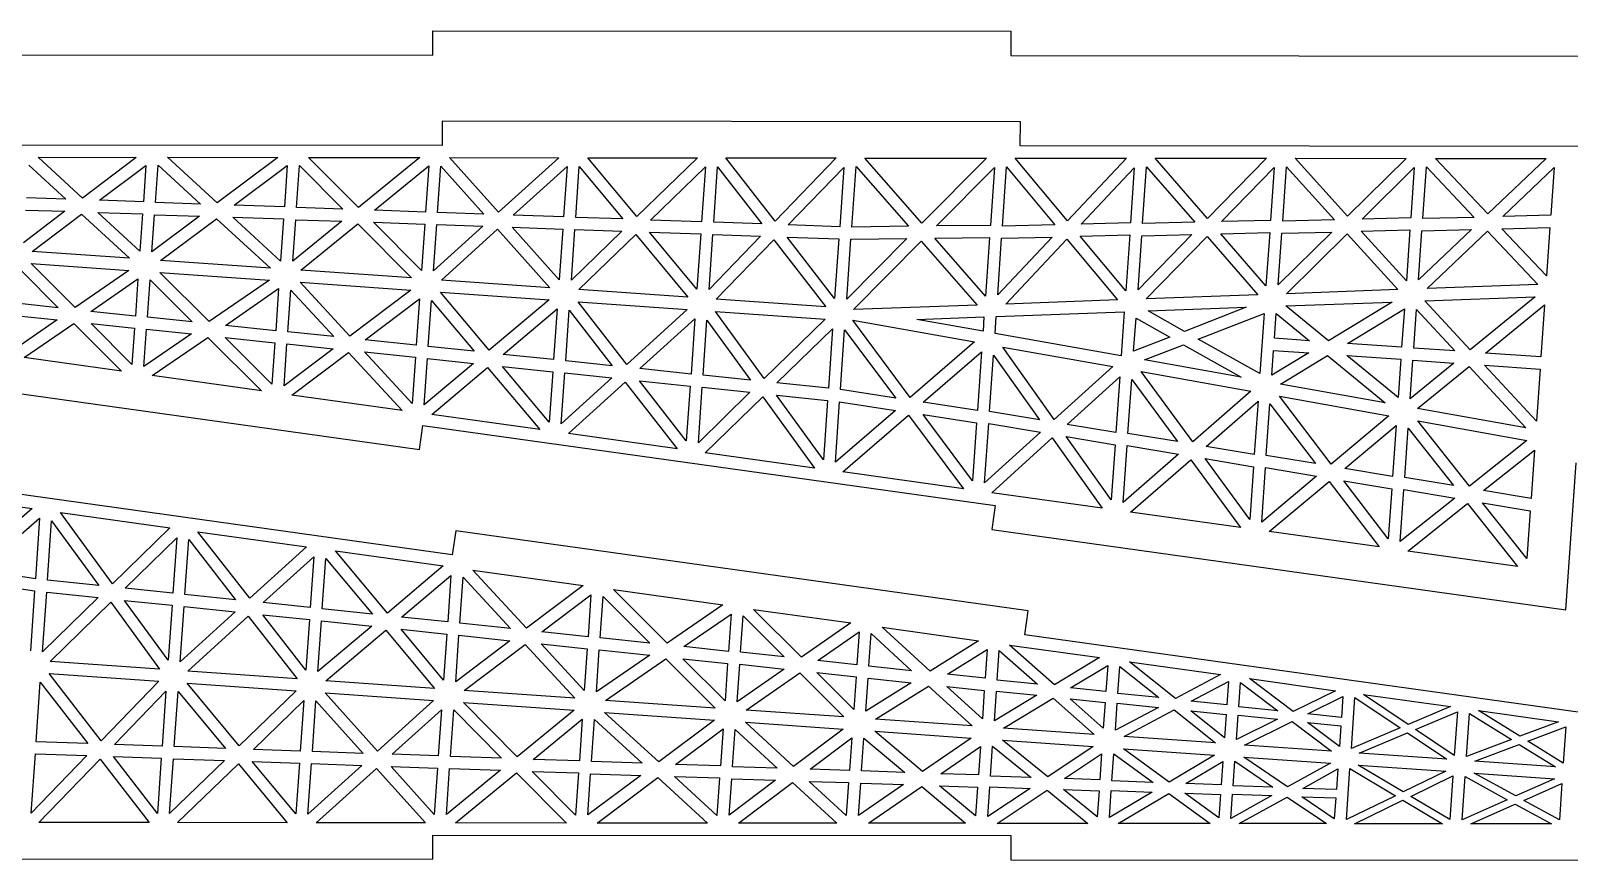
# Model space of a CAD drawing. Extents: x -20.3 to 20.3, y -19.2 to 19.2.
# Drawn here: x -13.2 to 0.85, y 1 to 8.57 of the extents above; entities that cross this region are included whole.
import ezdxf

# ---------------------------------------------------------------- set-up
doc = ezdxf.new("R2010")
doc.units = 0
doc.header["$MEASUREMENT"] = 0
doc.layers.get('0').update_dxf_attribs({"linetype": 'CONTINUOUS'})

msp = doc.modelspace()

# ---------------------------------------------------------------- linework, layer by layer
for p, q in [((-9.532, 8.351), (-9.531, 8.574)), ((-9.531, 8.574), (-4.252, 8.569)), ((-4.252, 8.569), (-4.252, 8.348)), ((-14.811, 8.356), (-9.532, 8.351)), ((-4.252, 8.348), (1.012, 8.343)), ((-4.164, 7.743), (-9.444, 7.748)), ((-9.444, 7.748), (-9.444, 7.526)), ((-4.165, 7.522), (-4.164, 7.743)), ((-9.444, 7.526), (-14.723, 7.531)), ((1.115, 7.517), (-4.165, 7.522)), ((-13.222, 7.347), (-12.884, 7.035)), ((-13.135, 7.418), (-12.239, 7.417)), ((-12.731, 7.046), (-13.135, 7.418)), ((-12.239, 7.417), (-12.731, 7.046)), ((-12.574, 7.025), (-12.152, 7.344)), ((-12.152, 7.344), (-12.175, 7.012)), ((-12.065, 7.005), (-12.041, 7.346)), ((-12.041, 7.346), (-11.653, 6.991)), ((-11.954, 7.418), (-10.946, 7.417)), ((-11.501, 7.001), (-11.954, 7.418)), ((-10.946, 7.417), (-11.501, 7.001)), ((-11.344, 6.981), (-10.86, 7.343)), ((-10.86, 7.343), (-10.886, 6.965)), ((-10.776, 6.959), (-10.749, 7.343)), ((-10.749, 7.343), (-10.352, 6.945)), ((-10.209, 6.958), (-10.666, 7.417)), ((-10.666, 7.417), (-9.65, 7.415)), ((-9.65, 7.415), (-10.209, 6.958)), ((-10.063, 6.934), (-9.568, 7.34)), ((-9.568, 7.34), (-9.598, 6.918)), ((-9.487, 6.915), (-9.457, 7.338)), ((-9.457, 7.338), (-9.064, 6.899)), ((-8.931, 6.917), (-9.377, 7.415)), ((-9.377, 7.415), (-8.381, 7.414)), ((-8.381, 7.414), (-8.931, 6.917)), ((-8.796, 6.89), (-8.304, 7.335)), ((-8.304, 7.335), (-8.336, 6.873)), ((-8.225, 6.869), (-8.193, 7.334)), ((-8.193, 7.334), (-7.794, 6.855)), ((-7.668, 6.876), (-8.115, 7.413)), ((-8.115, 7.413), (-7.113, 7.413)), ((-7.113, 7.413), (-7.668, 6.876)), ((-7.541, 6.845), (-7.04, 7.33)), ((-7.04, 7.33), (-7.075, 6.829)), ((-6.964, 6.824), (-6.929, 7.33)), ((-6.929, 7.33), (-6.526, 6.809)), ((-6.854, 7.413), (-5.846, 7.412)), ((-6.405, 6.834), (-6.854, 7.413)), ((-5.846, 7.412), (-6.405, 6.834)), ((-6.284, 6.8), (-5.776, 7.326)), ((-5.776, 7.326), (-5.814, 6.784)), ((-5.703, 6.781), (-5.664, 7.334)), ((-5.664, 7.334), (-5.187, 6.788)), ((-5.064, 6.815), (-5.585, 7.411)), ((-5.585, 7.411), (-4.472, 7.411)), ((-4.472, 7.411), (-5.064, 6.815)), ((-4.931, 6.791), (-4.401, 7.326)), ((-4.401, 7.326), (-4.438, 6.796)), ((-4.327, 6.789), (-4.289, 7.331)), ((-4.289, 7.331), (-3.848, 6.801)), ((-3.733, 6.837), (-4.211, 7.411)), ((-4.211, 7.411), (-3.193, 7.41)), ((-3.193, 7.41), (-3.733, 6.837)), ((-3.609, 6.808), (-3.123, 7.323)), ((-3.123, 7.323), (-3.158, 6.819)), ((-3.047, 6.812), (-3.011, 7.331)), ((-3.011, 7.331), (-2.571, 6.824)), ((-2.453, 6.859), (-2.932, 7.409)), ((-2.932, 7.409), (-1.916, 7.409)), ((-1.916, 7.409), (-2.453, 6.859)), ((-2.326, 6.831), (-1.844, 7.324)), ((-1.844, 7.324), (-1.878, 6.842)), ((-1.767, 6.835), (-1.732, 7.332)), ((-1.732, 7.332), (-1.294, 6.847)), ((-1.652, 7.409), (-0.639, 7.407)), ((-1.174, 6.879), (-1.652, 7.409)), ((-0.639, 7.407), (-1.174, 6.879)), ((-1.042, 6.853), (-0.566, 7.324)), ((-0.566, 7.324), (-0.598, 6.865)), ((-0.487, 6.858), (-0.454, 7.332)), ((-0.454, 7.332), (-0.017, 6.869)), ((-0.372, 7.408), (0.638, 7.407)), ((0.106, 6.901), (-0.372, 7.408)), ((0.638, 7.407), (0.106, 6.901)), ((0.242, 6.876), (0.712, 7.325)), ((0.712, 7.325), (0.682, 6.889)), ((-12.884, 7.035), (-13.243, 7.047)), ((-12.891, 6.925), (-13.271, 6.637)), ((-13.25, 6.936), (-12.891, 6.925)), ((-13.192, 6.558), (-12.739, 6.9)), ((-12.739, 6.9), (-12.3, 6.496)), ((-12.59, 6.915), (-12.183, 6.902)), ((-12.207, 6.56), (-12.59, 6.915)), ((-12.175, 7.012), (-12.574, 7.025)), ((-12.183, 6.902), (-12.207, 6.56)), ((-12.096, 6.555), (-12.072, 6.894)), ((-12.072, 6.894), (-11.662, 6.88)), ((-11.653, 6.991), (-12.065, 7.005)), ((-10.886, 6.965), (-11.344, 6.981)), ((-10.352, 6.945), (-10.776, 6.959)), ((-9.598, 6.918), (-10.063, 6.934)), ((-9.064, 6.899), (-9.487, 6.915)), ((-8.336, 6.873), (-8.796, 6.89)), ((0.682, 6.889), (0.242, 6.876)), ((-11.662, 6.88), (-12.096, 6.555)), ((-12.017, 6.476), (-11.508, 6.857)), ((-11.508, 6.857), (-11.014, 6.406)), ((-10.921, 6.47), (-11.357, 6.87)), ((-11.357, 6.87), (-10.894, 6.855)), ((-10.894, 6.855), (-10.921, 6.47)), ((-10.81, 6.468), (-10.783, 6.848)), ((-10.362, 6.834), (-10.81, 6.468)), ((-10.783, 6.848), (-10.362, 6.834)), ((-10.735, 6.386), (-10.216, 6.81)), ((-10.216, 6.81), (-9.724, 6.316)), ((-9.635, 6.383), (-10.074, 6.824)), ((-10.074, 6.824), (-9.605, 6.808)), ((-9.605, 6.808), (-9.635, 6.383)), ((-9.524, 6.382), (-9.495, 6.803)), ((-9.074, 6.789), (-9.524, 6.382)), ((-9.495, 6.803), (-9.074, 6.789)), ((-9.452, 6.297), (-8.939, 6.761)), ((-8.939, 6.761), (-8.461, 6.227)), ((-8.376, 6.299), (-8.807, 6.78)), ((-8.807, 6.78), (-8.344, 6.762)), ((-8.344, 6.762), (-8.376, 6.299)), ((-8.265, 6.297), (-8.233, 6.759)), ((-8.233, 6.759), (-7.805, 6.744)), ((-7.794, 6.855), (-8.225, 6.869)), ((-7.075, 6.829), (-7.541, 6.845)), ((-6.526, 6.809), (-6.964, 6.824)), ((-5.814, 6.784), (-6.284, 6.8)), ((-5.187, 6.788), (-5.703, 6.781)), ((-4.438, 6.796), (-4.931, 6.791)), ((-3.848, 6.801), (-4.327, 6.789)), ((-3.158, 6.819), (-3.609, 6.808)), ((-2.571, 6.824), (-3.047, 6.812)), ((-1.878, 6.842), (-2.326, 6.831)), ((-1.294, 6.847), (-1.767, 6.835)), ((-1.05, 6.743), (-0.606, 6.755)), ((-0.598, 6.865), (-1.042, 6.853)), ((-0.606, 6.755), (-0.638, 6.289)), ((-0.043, 6.759), (-0.527, 6.298)), ((-0.527, 6.298), (-0.495, 6.747)), ((-0.495, 6.747), (-0.043, 6.759)), ((-0.017, 6.869), (-0.487, 6.858)), ((0.234, 6.766), (0.674, 6.777)), ((0.643, 6.334), (0.234, 6.766)), ((0.674, 6.777), (0.643, 6.334)), ((-7.805, 6.744), (-8.265, 6.297)), ((-8.197, 6.209), (-7.676, 6.713)), ((-7.676, 6.713), (-7.2, 6.139)), ((-7.118, 6.214), (-7.551, 6.735)), ((-7.551, 6.735), (-7.083, 6.719)), ((-7.083, 6.719), (-7.118, 6.214)), ((-7.007, 6.212), (-6.972, 6.714)), ((-6.537, 6.699), (-7.007, 6.212)), ((-6.972, 6.714), (-6.537, 6.699)), ((-6.941, 6.121), (-6.416, 6.665)), ((-6.416, 6.665), (-5.94, 6.051)), ((-6.294, 6.69), (-5.822, 6.674)), ((-5.86, 6.129), (-6.294, 6.69)), ((-5.822, 6.674), (-5.86, 6.129)), ((-5.2, 6.676), (-5.749, 6.122)), ((-5.749, 6.122), (-5.711, 6.67)), ((-5.711, 6.67), (-5.2, 6.676)), ((-5.688, 6.027), (-5.069, 6.652)), ((-5.069, 6.652), (-4.559, 6.068)), ((-4.946, 6.679), (-4.445, 6.686)), ((-4.483, 6.149), (-4.946, 6.679)), ((-4.445, 6.686), (-4.483, 6.149)), ((-3.873, 6.69), (-4.371, 6.162)), ((-4.371, 6.162), (-4.335, 6.678)), ((-4.335, 6.678), (-3.873, 6.69)), ((-4.297, 6.078), (-3.739, 6.67)), ((-3.739, 6.67), (-3.276, 6.115)), ((-3.616, 6.697), (-3.165, 6.709)), ((-3.201, 6.199), (-3.616, 6.697)), ((-3.165, 6.709), (-3.201, 6.199)), ((-2.596, 6.712), (-3.089, 6.207)), ((-3.089, 6.207), (-3.055, 6.701)), ((-3.055, 6.701), (-2.596, 6.712)), ((-3.015, 6.124), (-2.458, 6.695)), ((-2.458, 6.695), (-1.996, 6.162)), ((-2.332, 6.72), (-1.886, 6.732)), ((-1.92, 6.244), (-2.332, 6.72)), ((-1.886, 6.732), (-1.92, 6.244)), ((-1.32, 6.735), (-1.808, 6.253)), ((-1.808, 6.253), (-1.775, 6.724)), ((-1.775, 6.724), (-1.32, 6.735)), ((-1.732, 6.172), (-1.178, 6.72)), ((-1.178, 6.72), (-0.716, 6.21)), ((-0.638, 6.289), (-1.05, 6.743)), ((-0.449, 6.219), (0.102, 6.744)), ((0.102, 6.744), (0.564, 6.256)), ((-12.3, 6.496), (-13.192, 6.558)), ((-11.014, 6.406), (-12.017, 6.476)), ((-13.289, 6.38), (-12.953, 6.043)), ((-12.799, 6.046), (-13.2, 6.448)), ((-13.2, 6.448), (-12.308, 6.385)), ((-12.308, 6.385), (-12.799, 6.046)), ((-11.574, 5.917), (-12.025, 6.365)), ((-12.025, 6.365), (-11.022, 6.295)), ((-9.724, 6.316), (-10.735, 6.386)), ((-12.654, 6.011), (-12.224, 6.308)), ((-12.224, 6.308), (-12.248, 5.967)), ((-12.138, 5.959), (-12.114, 6.298)), ((-12.114, 6.298), (-11.73, 5.915)), ((-11.022, 6.295), (-11.574, 5.917)), ((-11.426, 5.883), (-10.939, 6.219)), ((-10.939, 6.219), (-10.965, 5.834)), ((-10.855, 5.825), (-10.828, 6.205)), ((-10.828, 6.205), (-10.436, 5.78)), ((-10.743, 6.276), (-9.732, 6.205)), ((-10.288, 5.784), (-10.743, 6.276)), ((-9.732, 6.205), (-10.288, 5.784)), ((-9.016, 5.655), (-9.46, 6.186)), ((-9.46, 6.186), (-8.468, 6.117)), ((-8.461, 6.227), (-9.452, 6.297)), ((-7.2, 6.139), (-8.197, 6.209)), ((-0.716, 6.21), (-1.732, 6.172)), ((0.564, 6.256), (-0.449, 6.219)), ((-12.953, 6.043), (-13.31, 6.082)), ((-10.149, 5.751), (-9.653, 6.126)), ((-9.653, 6.126), (-9.683, 5.701)), ((-9.572, 5.691), (-9.543, 6.111)), ((-9.543, 6.111), (-9.154, 5.646)), ((-8.468, 6.117), (-9.016, 5.655)), ((-7.759, 5.527), (-8.204, 6.098)), ((-8.204, 6.098), (-7.207, 6.029)), ((-5.94, 6.051), (-6.941, 6.121)), ((-4.559, 6.068), (-5.688, 6.027)), ((-3.276, 6.115), (-4.297, 6.078)), ((-1.996, 6.162), (-3.015, 6.124)), ((-2.997, 6.015), (-2.102, 6.048)), ((-2.102, 6.048), (-2.664, 5.828)), ((-1.738, 6.06), (-0.766, 6.096)), ((-1.348, 5.742), (-1.738, 6.06)), ((-0.766, 6.096), (-1.348, 5.742)), ((-0.468, 6.107), (0.538, 6.144)), ((-0.054, 5.66), (-0.468, 6.107)), ((0.538, 6.144), (-0.054, 5.66)), ((0.084, 5.63), (0.625, 6.071)), ((0.625, 6.071), (0.591, 5.594)), ((-12.961, 5.932), (-13.339, 5.671)), ((-13.318, 5.971), (-12.961, 5.932)), ((-12.248, 5.967), (-12.654, 6.011)), ((-11.73, 5.915), (-12.138, 5.959)), ((-8.888, 5.618), (-8.395, 6.034)), ((-8.395, 6.034), (-8.427, 5.571)), ((-8.317, 5.559), (-8.285, 6.021)), ((-8.285, 6.021), (-7.891, 5.514)), ((-7.207, 6.029), (-7.759, 5.527)), ((-7.639, 5.488), (-7.137, 5.943)), ((-7.137, 5.943), (-7.172, 5.438)), ((-7.062, 5.428), (-7.027, 5.93)), ((-7.027, 5.93), (-6.629, 5.382)), ((-6.504, 5.399), (-6.949, 6.011)), ((-6.949, 6.011), (-5.948, 5.941)), ((-5.948, 5.941), (-6.504, 5.399)), ((-5.169, 5.225), (-5.694, 5.93)), ((-5.694, 5.93), (-4.583, 5.731)), ((-5.109, 5.937), (-4.496, 5.96)), ((-4.505, 5.83), (-5.109, 5.937)), ((-4.496, 5.96), (-4.505, 5.83)), ((-4.395, 5.81), (-4.385, 5.965)), ((-4.385, 5.965), (-3.215, 6.006)), ((-3.215, 6.006), (-3.243, 5.605)), ((-3.129, 5.646), (-3.107, 5.95)), ((-3.107, 5.95), (-2.797, 5.776)), ((-2.664, 5.828), (-2.997, 6.015)), ((-2.539, 5.758), (-1.937, 5.992)), ((-1.937, 5.992), (-1.976, 5.442)), ((-1.842, 5.765), (-1.826, 5.99)), ((-1.826, 5.99), (-1.523, 5.742)), ((-1.176, 5.718), (-0.656, 6.033)), ((-0.656, 6.033), (-0.681, 5.683)), ((-0.57, 5.676), (-0.545, 6.028)), ((-0.545, 6.028), (-0.195, 5.649)), ((-13.263, 5.588), (-12.811, 5.901)), ((-12.811, 5.901), (-12.375, 5.465)), ((-12.279, 5.525), (-12.653, 5.899)), ((-12.653, 5.899), (-12.256, 5.856)), ((-12.256, 5.856), (-12.279, 5.525)), ((-12.169, 5.507), (-12.145, 5.849)), ((-11.736, 5.805), (-12.169, 5.507)), ((-12.145, 5.849), (-11.736, 5.805)), ((-12.093, 5.424), (-11.587, 5.773)), ((-11.587, 5.773), (-11.096, 5.285)), ((-11, 5.346), (-11.428, 5.772)), ((-11.428, 5.772), (-10.973, 5.724)), ((-10.965, 5.834), (-11.426, 5.883)), ((-10.436, 5.78), (-10.855, 5.825)), ((-6.387, 5.357), (-5.879, 5.852)), ((-5.879, 5.852), (-5.917, 5.308)), ((-5.807, 5.296), (-5.769, 5.843)), ((-5.769, 5.843), (-5.302, 5.219)), ((-3.243, 5.605), (-4.395, 5.81)), ((-2.797, 5.776), (-3.129, 5.646)), ((-1.523, 5.742), (-1.842, 5.765)), ((-10.973, 5.724), (-11, 5.346)), ((-10.89, 5.33), (-10.863, 5.715)), ((-10.441, 5.67), (-10.89, 5.33)), ((-10.863, 5.715), (-10.441, 5.67)), ((-10.818, 5.246), (-10.301, 5.636)), ((-10.301, 5.636), (-9.812, 5.106)), ((-10.154, 5.64), (-9.69, 5.591)), ((-9.72, 5.169), (-10.154, 5.64)), ((-9.683, 5.701), (-10.149, 5.751)), ((-9.154, 5.646), (-9.572, 5.691)), ((-4.583, 5.731), (-5.169, 5.225)), ((-5.051, 5.18), (-4.518, 5.64)), ((-4.518, 5.64), (-4.556, 5.104)), ((-4.325, 5.685), (-3.319, 5.507)), ((-3.854, 5.022), (-4.325, 5.685)), ((-3.029, 5.567), (-2.673, 5.706)), ((-2.673, 5.706), (-2.146, 5.409)), ((-1.976, 5.442), (-2.539, 5.758)), ((-1.866, 5.429), (-1.85, 5.654)), ((-1.53, 5.632), (-1.866, 5.429)), ((-1.85, 5.654), (-1.53, 5.632)), ((-0.681, 5.683), (-1.176, 5.718)), ((-0.195, 5.649), (-0.57, 5.676)), ((0.591, 5.594), (0.084, 5.63)), ((-12.375, 5.465), (-13.263, 5.588)), ((-9.69, 5.591), (-9.72, 5.169)), ((-9.61, 5.156), (-9.58, 5.579)), ((-9.159, 5.536), (-9.61, 5.156)), ((-9.58, 5.579), (-9.159, 5.536)), ((-9.541, 5.068), (-9.03, 5.499)), ((-9.03, 5.499), (-8.554, 4.931)), ((-8.893, 5.507), (-8.435, 5.46)), ((-8.467, 4.998), (-8.893, 5.507)), ((-8.427, 5.571), (-8.888, 5.618)), ((-7.891, 5.514), (-8.317, 5.559)), ((-7.172, 5.438), (-7.639, 5.488)), ((-4.445, 5.096), (-4.409, 5.612)), ((-4.409, 5.612), (-3.989, 5.02)), ((-3.319, 5.507), (-3.854, 5.022)), ((-2.146, 5.409), (-3.029, 5.567)), ((-1.788, 5.347), (-1.357, 5.607)), ((-1.357, 5.607), (-0.83, 5.176)), ((-1.183, 5.607), (-0.688, 5.573)), ((-0.713, 5.223), (-1.183, 5.607)), ((-0.688, 5.573), (-0.713, 5.223)), ((-0.602, 5.212), (-0.578, 5.565)), ((-0.203, 5.539), (-0.602, 5.212)), ((-0.578, 5.565), (-0.203, 5.539)), ((-0.536, 5.123), (-0.065, 5.508)), ((-0.065, 5.508), (0.454, 4.947)), ((0.55, 5.007), (0.076, 5.519)), ((0.076, 5.519), (0.584, 5.484)), ((0.584, 5.484), (0.55, 5.007)), ((-14.882, 5.479), (-9.653, 4.748)), ((-11.096, 5.285), (-12.093, 5.424)), ((-8.435, 5.46), (-8.467, 4.998)), ((-8.357, 4.984), (-8.325, 5.448)), ((-7.896, 5.403), (-8.357, 4.984)), ((-8.325, 5.448), (-7.896, 5.403)), ((-8.291, 4.894), (-7.774, 5.364)), ((-7.774, 5.364), (-7.299, 4.755)), ((-7.215, 4.827), (-7.644, 5.377)), ((-7.644, 5.377), (-7.18, 5.328)), ((-6.629, 5.382), (-7.062, 5.428)), ((-5.917, 5.308), (-6.387, 5.357)), ((-3.737, 4.977), (-3.256, 5.413)), ((-3.256, 5.413), (-3.292, 4.903)), ((-3.181, 4.895), (-3.147, 5.389)), ((-3.147, 5.389), (-2.728, 4.821)), ((-2.589, 4.818), (-3.061, 5.461)), ((-3.061, 5.461), (-2.058, 5.282)), ((-0.83, 5.176), (-1.788, 5.347)), ((-9.812, 5.106), (-10.818, 5.246)), ((-7.18, 5.328), (-7.215, 4.827)), ((-7.105, 4.811), (-7.07, 5.317)), ((-6.634, 5.272), (-7.105, 4.811)), ((-7.07, 5.317), (-6.634, 5.272)), ((-7.042, 4.719), (-6.517, 5.23)), ((-6.517, 5.23), (-6.044, 4.58)), ((-5.963, 4.655), (-6.392, 5.246)), ((-6.392, 5.246), (-5.925, 5.197)), ((-5.302, 5.219), (-5.807, 5.296)), ((-2.058, 5.282), (-2.589, 4.818)), ((-1.325, 4.615), (-1.797, 5.235)), ((-1.797, 5.235), (-0.797, 5.057)), ((-8.554, 4.931), (-9.541, 5.068)), ((-5.925, 5.197), (-5.963, 4.655)), ((-5.853, 4.632), (-5.815, 5.185)), ((-5.305, 5.106), (-5.853, 4.632)), ((-5.815, 5.185), (-5.305, 5.106)), ((-5.786, 4.544), (-5.187, 5.062)), ((-5.187, 5.062), (-4.684, 4.389)), ((-4.601, 4.464), (-5.052, 5.068)), ((-5.052, 5.068), (-4.564, 4.993)), ((-4.556, 5.104), (-5.051, 5.18)), ((-3.989, 5.02), (-4.445, 5.096)), ((-2.468, 4.776), (-1.993, 5.19)), ((-1.993, 5.19), (-2.028, 4.702)), ((-1.917, 4.694), (-1.884, 5.166)), ((-1.884, 5.166), (-1.468, 4.62)), ((0.454, 4.947), (-0.536, 5.123)), ((-9.653, 4.748), (-9.623, 4.968)), ((-9.623, 4.968), (-4.394, 4.237)), ((-4.564, 4.993), (-4.601, 4.464)), ((-4.491, 4.444), (-4.453, 4.986)), ((-4.453, 4.986), (-3.981, 4.907)), ((-3.292, 4.903), (-3.737, 4.977)), ((-0.797, 5.057), (-1.325, 4.615)), ((-1.201, 4.575), (-0.731, 4.967)), ((-0.731, 4.967), (-0.763, 4.501)), ((-0.653, 4.493), (-0.621, 4.943)), ((-0.621, 4.943), (-0.206, 4.419)), ((-0.061, 4.413), (-0.533, 5.01)), ((-0.533, 5.01), (0.464, 4.832)), ((-7.299, 4.755), (-8.291, 4.894)), ((-3.981, 4.907), (-4.491, 4.444)), ((-4.425, 4.353), (-3.872, 4.855)), ((-3.872, 4.855), (-3.416, 4.213)), ((-3.744, 4.867), (-3.299, 4.792)), ((-3.335, 4.289), (-3.744, 4.867)), ((-3.299, 4.792), (-3.335, 4.289)), ((-3.225, 4.265), (-3.189, 4.785)), ((-3.189, 4.785), (-2.719, 4.706)), ((-2.728, 4.821), (-3.181, 4.895)), ((0.464, 4.832), (-0.061, 4.413)), ((-6.044, 4.58), (-7.042, 4.719)), ((-2.719, 4.706), (-3.225, 4.265)), ((-3.158, 4.177), (-2.607, 4.655)), ((-2.607, 4.655), (-2.152, 4.036)), ((-2.477, 4.666), (-2.035, 4.592)), ((-2.069, 4.11), (-2.477, 4.666)), ((-2.028, 4.702), (-2.468, 4.776)), ((-1.468, 4.62), (-1.917, 4.694)), ((0.067, 4.374), (0.532, 4.744)), ((0.532, 4.744), (0.501, 4.302)), ((-9.353, 3.786), (-14.581, 4.517)), ((-4.684, 4.389), (-5.786, 4.544)), ((-2.035, 4.592), (-2.069, 4.11)), ((-1.959, 4.086), (-1.925, 4.584)), ((-1.458, 4.505), (-1.959, 4.086)), ((-1.925, 4.584), (-1.458, 4.505)), ((-0.763, 4.501), (-1.201, 4.575)), ((0.819, 3.285), (0.913, 4.627)), ((-14.292, 4.364), (-13.19, 4.21)), ((-1.89, 3.999), (-1.343, 4.457)), ((-1.343, 4.457), (-0.887, 3.86)), ((-1.209, 4.464), (-0.771, 4.391)), ((-0.803, 3.932), (-1.209, 4.464)), ((-0.771, 4.391), (-0.803, 3.932)), ((-0.694, 3.909), (-0.66, 4.383)), ((-0.66, 4.383), (-0.196, 4.306)), ((-0.206, 4.419), (-0.653, 4.493)), ((0.501, 4.302), (0.067, 4.374)), ((-3.416, 4.213), (-4.425, 4.353)), ((-4.394, 4.237), (-4.425, 4.018)), ((-0.196, 4.306), (-0.694, 3.909)), ((-0.623, 3.822), (-0.079, 4.257)), ((-0.079, 4.257), (0.377, 3.682)), ((0.059, 4.263), (0.493, 4.19)), ((0.463, 3.753), (0.059, 4.263)), ((-13.19, 4.21), (-13.788, 3.692)), ((-13.671, 3.647), (-13.122, 4.122)), ((-13.122, 4.122), (-13.161, 3.568)), ((-13.05, 3.557), (-13.013, 4.099)), ((-13.013, 4.099), (-12.583, 3.507)), ((-12.458, 3.523), (-12.931, 4.173)), ((-12.931, 4.173), (-11.933, 4.034)), ((-2.152, 4.036), (-3.158, 4.177)), ((0.493, 4.19), (0.463, 3.753)), ((-11.933, 4.034), (-12.458, 3.523)), ((-12.341, 3.482), (-11.87, 3.942)), ((-11.87, 3.942), (-11.906, 3.436)), ((-11.202, 3.39), (-11.676, 3.998)), ((-11.676, 3.998), (-10.684, 3.859)), ((-9.322, 4.006), (-9.353, 3.786)), ((-4.093, 3.275), (-9.322, 4.006)), ((-4.425, 4.018), (0.819, 3.285)), ((-0.887, 3.86), (-1.89, 3.999)), ((-11.795, 3.426), (-11.76, 3.926)), ((-11.76, 3.926), (-11.332, 3.377)), ((-10.684, 3.859), (-11.202, 3.39)), ((-9.945, 3.255), (-10.421, 3.823)), ((-10.421, 3.823), (-9.435, 3.686)), ((0.377, 3.682), (-0.623, 3.822)), ((-11.079, 3.351), (-10.618, 3.77)), ((-10.618, 3.77), (-10.65, 3.305)), ((-10.54, 3.294), (-10.508, 3.755)), ((-10.508, 3.755), (-10.082, 3.246)), ((-9.435, 3.686), (-9.945, 3.255)), ((-13.673, 3.535), (-13.169, 3.458)), ((-13.161, 3.568), (-13.671, 3.647)), ((-12.583, 3.507), (-13.05, 3.557)), ((-9.816, 3.218), (-9.366, 3.598)), ((-9.366, 3.598), (-9.395, 3.175)), ((-9.285, 3.163), (-9.255, 3.584)), ((-9.255, 3.584), (-8.822, 3.114)), ((-8.674, 3.117), (-9.164, 3.647)), ((-9.164, 3.647), (-8.158, 3.508)), ((-13.169, 3.458), (-13.207, 2.91)), ((-13.096, 2.901), (-13.058, 3.446)), ((-12.588, 3.396), (-13.096, 2.901)), ((-13.058, 3.446), (-12.588, 3.396)), ((-11.906, 3.436), (-12.341, 3.482)), ((-11.332, 3.377), (-11.795, 3.426)), ((-8.158, 3.508), (-8.674, 3.117)), ((-8.535, 3.084), (-8.086, 3.423)), ((-8.086, 3.423), (-8.113, 3.039)), ((-8.002, 3.03), (-7.976, 3.407)), ((-7.976, 3.407), (-7.547, 2.981)), ((-7.88, 3.469), (-6.882, 3.329)), ((-7.389, 2.98), (-7.88, 3.469)), ((-13.027, 2.813), (-12.471, 3.355)), ((-12.471, 3.355), (-12.026, 2.743)), ((-12.346, 3.371), (-11.913, 3.326)), ((-11.948, 2.824), (-12.346, 3.371)), ((-11.913, 3.326), (-11.948, 2.824)), ((-11.838, 2.81), (-11.803, 3.315)), ((-11.337, 3.266), (-11.838, 2.81)), ((-11.803, 3.315), (-11.337, 3.266)), ((-10.69, 2.733), (-11.084, 3.24)), ((-11.084, 3.24), (-10.658, 3.195)), ((-10.65, 3.305), (-11.079, 3.351)), ((-10.082, 3.246), (-10.54, 3.294)), ((-6.882, 3.329), (-7.389, 2.98)), ((-7.239, 2.949), (-6.806, 3.246)), ((-6.806, 3.246), (-6.83, 2.905)), ((-6.6, 3.289), (-5.713, 3.166)), ((-6.164, 2.853), (-6.6, 3.289)), ((-4.124, 3.056), (-4.093, 3.275)), ((-11.768, 2.725), (-11.216, 3.227)), ((-11.216, 3.227), (-10.771, 2.655)), ((-10.658, 3.195), (-10.69, 2.733)), ((-10.58, 2.72), (-10.548, 3.183)), ((-10.087, 3.135), (-10.58, 2.72)), ((-10.548, 3.183), (-10.087, 3.135)), ((-10.507, 2.637), (-9.959, 3.099)), ((-9.959, 3.099), (-9.516, 2.567)), ((-9.432, 2.642), (-9.821, 3.107)), ((-9.821, 3.107), (-9.403, 3.063)), ((-9.395, 3.175), (-9.816, 3.218)), ((-8.822, 3.114), (-9.285, 3.163)), ((-6.719, 2.897), (-6.696, 3.229)), ((-6.696, 3.229), (-6.322, 2.854)), ((-5.713, 3.166), (-6.164, 2.853)), ((-4.989, 2.726), (-5.425, 3.125)), ((-5.425, 3.125), (-4.547, 3.002)), ((-9.403, 3.063), (-9.432, 2.642)), ((-9.322, 2.628), (-9.293, 3.052)), ((-8.827, 3.003), (-9.322, 2.628)), ((-9.293, 3.052), (-8.827, 3.003)), ((-9.243, 2.548), (-8.687, 2.969)), ((-8.687, 2.969), (-8.232, 2.478)), ((-8.147, 2.548), (-8.54, 2.973)), ((-8.54, 2.973), (-8.12, 2.928)), ((-8.113, 3.039), (-8.535, 3.084)), ((-7.547, 2.981), (-8.002, 3.03)), ((-6.015, 2.821), (-5.637, 3.083)), ((-5.637, 3.083), (-5.657, 2.783)), ((-5.547, 2.771), (-5.526, 3.068)), ((-5.526, 3.068), (-5.157, 2.729)), ((-4.547, 3.002), (-4.989, 2.726)), ((-3.853, 2.599), (-4.262, 2.963)), ((-4.262, 2.963), (-3.44, 2.848)), ((1.105, 2.325), (-4.124, 3.056)), ((-12.026, 2.743), (-13.027, 2.813)), ((-8.12, 2.928), (-8.147, 2.548)), ((-8.037, 2.535), (-8.01, 2.919)), ((-7.549, 2.87), (-8.037, 2.535)), ((-8.01, 2.919), (-7.549, 2.87)), ((-7.953, 2.458), (-7.402, 2.836)), ((-7.402, 2.836), (-6.951, 2.388)), ((-7.246, 2.838), (-6.838, 2.794)), ((-6.861, 2.455), (-7.246, 2.838)), ((-6.83, 2.905), (-7.239, 2.949)), ((-6.322, 2.854), (-6.719, 2.897)), ((-5.657, 2.783), (-6.015, 2.821)), ((-4.83, 2.696), (-4.467, 2.923)), ((-4.467, 2.923), (-4.485, 2.66)), ((-4.375, 2.643), (-4.356, 2.913)), ((-4.356, 2.913), (-4.008, 2.605)), ((-3.44, 2.848), (-3.853, 2.599)), ((-12.56, 2.088), (-13.035, 2.702)), ((-13.035, 2.702), (-12.034, 2.632)), ((-10.771, 2.655), (-11.768, 2.725)), ((-6.838, 2.794), (-6.861, 2.455)), ((-6.751, 2.445), (-6.727, 2.787)), ((-6.322, 2.743), (-6.751, 2.445)), ((-6.727, 2.787), (-6.322, 2.743)), ((-6.667, 2.368), (-6.177, 2.708)), ((-6.177, 2.708), (-5.776, 2.306)), ((-6.022, 2.711), (-5.665, 2.672)), ((-5.686, 2.373), (-6.022, 2.711)), ((-5.665, 2.672), (-5.686, 2.373)), ((-5.157, 2.729), (-5.547, 2.771)), ((-4.485, 2.66), (-4.83, 2.696)), ((-3.705, 2.572), (-3.365, 2.777)), ((-3.365, 2.777), (-3.382, 2.539)), ((-3.272, 2.521), (-3.255, 2.767)), ((-3.255, 2.767), (-2.898, 2.483)), ((-3.166, 2.81), (-2.335, 2.693)), ((-2.747, 2.475), (-3.166, 2.81)), ((-2.335, 2.693), (-2.747, 2.475)), ((-13.154, 2.08), (-13.116, 2.625)), ((-13.116, 2.625), (-12.681, 2.064)), ((-12.034, 2.632), (-12.56, 2.088)), ((-12.439, 2.055), (-11.968, 2.542)), ((-11.968, 2.542), (-12.003, 2.04)), ((-11.892, 2.035), (-11.857, 2.539)), ((-11.857, 2.539), (-11.424, 2.019)), ((-11.776, 2.614), (-10.779, 2.545)), ((-11.299, 2.041), (-11.776, 2.614)), ((-10.779, 2.545), (-11.299, 2.041)), ((-9.516, 2.567), (-10.507, 2.637)), ((-8.232, 2.478), (-9.243, 2.548)), ((-5.576, 2.36), (-5.555, 2.66)), ((-5.162, 2.619), (-5.576, 2.36)), ((-5.555, 2.66), (-5.162, 2.619)), ((-5.487, 2.286), (-5.003, 2.588)), ((-5.003, 2.588), (-4.604, 2.224)), ((-4.511, 2.288), (-4.835, 2.585)), ((-4.835, 2.585), (-4.493, 2.548)), ((-4.493, 2.548), (-4.511, 2.288)), ((-4.401, 2.271), (-4.382, 2.543)), ((-4.382, 2.543), (-4.012, 2.504)), ((-4.008, 2.605), (-4.375, 2.643)), ((-3.382, 2.539), (-3.705, 2.572)), ((-2.603, 2.451), (-2.264, 2.631)), ((-2.264, 2.631), (-2.279, 2.417)), ((-2.169, 2.4), (-2.154, 2.621)), ((-2.154, 2.621), (-1.812, 2.362)), ((-2.072, 2.657), (-1.284, 2.546)), ((-1.672, 2.355), (-2.072, 2.657)), ((-1.284, 2.546), (-1.672, 2.355)), ((-11.17, 2.009), (-10.71, 2.456)), ((-10.71, 2.456), (-10.742, 1.995)), ((-10.631, 1.991), (-10.599, 2.454)), ((-10.599, 2.454), (-10.168, 1.974)), ((-10.036, 1.993), (-10.515, 2.526)), ((-10.515, 2.526), (-9.523, 2.457)), ((-9.523, 2.457), (-10.036, 1.993)), ((-8.759, 1.943), (-9.251, 2.438)), ((-9.251, 2.438), (-8.24, 2.367)), ((-6.951, 2.388), (-7.953, 2.458)), ((-4.012, 2.504), (-4.401, 2.271)), ((-4.318, 2.204), (-3.864, 2.477)), ((-3.864, 2.477), (-3.491, 2.146)), ((-3.406, 2.203), (-3.709, 2.473)), ((-3.709, 2.473), (-3.389, 2.439)), ((-3.389, 2.439), (-3.406, 2.203)), ((-3.296, 2.185), (-3.278, 2.433)), ((-2.902, 2.394), (-3.296, 2.185)), ((-3.278, 2.433), (-2.902, 2.394)), ((-2.898, 2.483), (-3.272, 2.521)), ((-2.279, 2.417), (-2.603, 2.451)), ((-1.812, 2.362), (-2.169, 2.4)), ((-1.539, 2.335), (-1.218, 2.493)), ((-1.218, 2.493), (-1.231, 2.302)), ((-1.14, 2.019), (-1.107, 2.484)), ((-1.107, 2.484), (-0.695, 2.206)), ((-1.029, 2.512), (-0.234, 2.401)), ((-0.62, 2.237), (-1.029, 2.512)), ((-0.234, 2.401), (-0.62, 2.237)), ((-9.901, 1.965), (-9.451, 2.371)), ((-9.451, 2.371), (-9.481, 1.951)), ((-9.37, 1.946), (-9.34, 2.37)), ((-9.34, 2.37), (-8.902, 1.93)), ((-8.24, 2.367), (-8.759, 1.943)), ((-8.613, 1.919), (-8.165, 2.285)), ((-8.165, 2.285), (-8.192, 1.905)), ((-8.081, 1.899), (-8.054, 2.283)), ((-8.054, 2.283), (-7.618, 1.883)), ((-7.961, 2.348), (-6.958, 2.278)), ((-7.467, 1.896), (-7.961, 2.348)), ((-6.958, 2.278), (-7.467, 1.896)), ((-6.237, 1.853), (-6.675, 2.258)), ((-6.675, 2.258), (-5.783, 2.195)), ((-5.776, 2.306), (-6.667, 2.368)), ((-4.604, 2.224), (-5.487, 2.286)), ((-3.215, 2.127), (-2.758, 2.37)), ((-2.758, 2.37), (-2.381, 2.069)), ((-2.607, 2.362), (-2.285, 2.329)), ((-2.3, 2.117), (-2.607, 2.362)), ((-2.285, 2.329), (-2.3, 2.117)), ((-2.19, 2.1), (-2.174, 2.322)), ((-1.815, 2.285), (-2.19, 2.1)), ((-2.174, 2.322), (-1.815, 2.285)), ((-2.116, 2.05), (-1.681, 2.264)), ((-1.681, 2.264), (-1.323, 1.995)), ((-1.541, 2.257), (-1.237, 2.225)), ((-1.25, 2.035), (-1.541, 2.257)), ((-1.231, 2.302), (-1.539, 2.335)), ((-0.555, 2.192), (-0.172, 2.353)), ((-0.172, 2.353), (-0.2, 1.955)), ((-0.089, 1.944), (-0.062, 2.339)), ((-0.062, 2.339), (0.322, 2.1)), ((0.022, 2.365), (0.753, 2.262)), ((0.4, 2.13), (0.022, 2.365)), ((0.753, 2.262), (0.4, 2.13)), ((-7.313, 1.873), (-6.879, 2.198)), ((-6.879, 2.198), (-6.903, 1.86)), ((-6.792, 1.852), (-6.769, 2.193)), ((-6.769, 2.193), (-6.385, 1.839)), ((-5.783, 2.195), (-6.237, 1.853)), ((-6.084, 1.829), (-5.704, 2.116)), ((-5.704, 2.116), (-5.725, 1.818)), ((-5.614, 1.814), (-5.593, 2.114)), ((-5.593, 2.114), (-5.219, 1.8)), ((-5.494, 2.175), (-4.612, 2.113)), ((-5.057, 1.808), (-5.494, 2.175)), ((-4.612, 2.113), (-5.057, 1.808)), ((-3.491, 2.146), (-4.318, 2.204)), ((-2.381, 2.069), (-3.215, 2.127)), ((-1.237, 2.225), (-1.25, 2.035)), ((-0.695, 2.206), (-1.14, 2.019)), ((-1.069, 1.977), (-0.628, 2.161)), ((-0.628, 2.161), (-0.269, 1.921)), ((-0.2, 1.955), (-0.555, 2.192)), ((0.472, 2.086), (0.819, 2.216)), ((0.819, 2.216), (0.796, 1.884)), ((-13.199, 1.427), (-13.161, 1.969)), ((-13.161, 1.969), (-12.692, 1.953)), ((-12.681, 2.064), (-13.154, 2.08)), ((-12.003, 2.04), (-12.439, 2.055)), ((-11.424, 2.019), (-11.892, 2.035)), ((-10.742, 1.995), (-11.17, 2.009)), ((-10.168, 1.974), (-10.631, 1.991)), ((-4.891, 1.788), (-4.529, 2.037)), ((-4.529, 2.037), (-4.547, 1.777)), ((-4.436, 1.766), (-4.417, 2.039)), ((-4.417, 2.039), (-4.065, 1.754)), ((-3.914, 1.76), (-4.326, 2.093)), ((-4.326, 2.093), (-3.499, 2.036)), ((-3.499, 2.036), (-3.914, 1.76)), ((-3.76, 1.743), (-3.422, 1.968)), ((-3.422, 1.968), (-3.439, 1.731)), ((-3.328, 1.722), (-3.311, 1.97)), ((-3.311, 1.97), (-2.95, 1.708)), ((-3.223, 2.016), (-2.389, 1.958)), ((-2.804, 1.712), (-3.223, 2.016)), ((-1.323, 1.995), (-2.116, 2.05)), ((-0.269, 1.921), (-1.069, 1.977)), ((0.322, 2.1), (-0.089, 1.944)), ((-0.011, 1.903), (0.394, 2.055)), ((0.394, 2.055), (0.723, 1.852)), ((0.796, 1.884), (0.472, 2.086)), ((-12.692, 1.953), (-13.199, 1.427)), ((-13.129, 1.342), (-12.57, 1.92)), ((-12.57, 1.92), (-12.122, 1.341)), ((-12.046, 1.423), (-12.449, 1.945)), ((-12.449, 1.945), (-12.011, 1.929)), ((-12.011, 1.929), (-12.046, 1.423)), ((-11.935, 1.424), (-11.9, 1.924)), ((-11.434, 1.908), (-11.935, 1.424)), ((-11.9, 1.924), (-11.434, 1.908)), ((-11.862, 1.341), (-11.307, 1.877)), ((-11.307, 1.877), (-10.86, 1.34)), ((-11.181, 1.899), (-10.75, 1.884)), ((-10.782, 1.42), (-11.181, 1.899)), ((-10.75, 1.884), (-10.782, 1.42)), ((-10.671, 1.419), (-10.639, 1.88)), ((-10.179, 1.864), (-10.671, 1.419)), ((-10.639, 1.88), (-10.179, 1.864)), ((-10.595, 1.34), (-10.045, 1.836)), ((-10.045, 1.836), (-9.599, 1.338)), ((-9.911, 1.855), (-9.489, 1.839)), ((-9.518, 1.416), (-9.911, 1.855)), ((-9.481, 1.951), (-9.901, 1.965)), ((-9.489, 1.839), (-9.518, 1.416)), ((-9.407, 1.414), (-9.378, 1.835)), ((-9.378, 1.835), (-8.912, 1.819)), ((-8.902, 1.93), (-9.37, 1.946)), ((-8.192, 1.905), (-8.613, 1.919)), ((-7.618, 1.883), (-8.081, 1.899)), ((-6.903, 1.86), (-7.313, 1.873)), ((-6.385, 1.839), (-6.792, 1.852)), ((-5.725, 1.818), (-6.084, 1.829)), ((-2.389, 1.958), (-2.804, 1.712)), ((-2.653, 1.699), (-2.315, 1.899)), ((-2.315, 1.899), (-2.33, 1.687)), ((-2.22, 1.678), (-2.204, 1.901)), ((-2.204, 1.901), (-1.858, 1.665)), ((-1.723, 1.667), (-2.123, 1.939)), ((-2.123, 1.939), (-1.331, 1.884)), ((-1.331, 1.884), (-1.723, 1.667)), ((-1.583, 1.654), (-1.264, 1.833)), ((-1.264, 1.833), (-1.277, 1.644)), ((-1.185, 1.369), (-1.153, 1.834)), ((-1.153, 1.834), (-0.738, 1.587)), ((-0.666, 1.622), (-1.077, 1.866)), ((-1.077, 1.866), (-0.276, 1.81)), ((0.723, 1.852), (-0.011, 1.903)), ((-8.912, 1.819), (-9.407, 1.414)), ((-9.325, 1.338), (-8.766, 1.795)), ((-8.766, 1.795), (-8.309, 1.337)), ((-8.227, 1.41), (-8.624, 1.809)), ((-8.624, 1.809), (-8.2, 1.795)), ((-8.2, 1.795), (-8.227, 1.41)), ((-8.115, 1.411), (-8.089, 1.788)), ((-7.632, 1.773), (-8.115, 1.411)), ((-8.089, 1.788), (-7.632, 1.773)), ((-8.029, 1.337), (-7.475, 1.752)), ((-7.475, 1.752), (-7.022, 1.336)), ((-6.935, 1.407), (-7.322, 1.762)), ((-7.322, 1.762), (-6.911, 1.749)), ((-6.911, 1.749), (-6.935, 1.407)), ((-6.823, 1.409), (-6.8, 1.741)), ((-6.401, 1.729), (-6.823, 1.409)), ((-6.8, 1.741), (-6.401, 1.729)), ((-6.737, 1.337), (-6.244, 1.708)), ((-6.244, 1.708), (-5.841, 1.335)), ((-5.754, 1.407), (-6.092, 1.718)), ((-6.092, 1.718), (-5.733, 1.707)), ((-5.733, 1.707), (-5.754, 1.407)), ((-5.643, 1.406), (-5.622, 1.703)), ((-5.23, 1.69), (-5.643, 1.406)), ((-5.622, 1.703), (-5.23, 1.69)), ((-5.219, 1.8), (-5.614, 1.814)), ((-4.547, 1.777), (-4.891, 1.788)), ((-4.065, 1.754), (-4.436, 1.766)), ((-3.439, 1.731), (-3.76, 1.743)), ((-2.95, 1.708), (-3.328, 1.722)), ((-2.33, 1.687), (-2.653, 1.699)), ((-0.276, 1.81), (-0.666, 1.622)), ((-0.598, 1.581), (-0.213, 1.767)), ((-0.213, 1.767), (-0.24, 1.369)), ((-0.129, 1.368), (-0.102, 1.762)), ((-0.102, 1.762), (0.284, 1.55)), ((-0.019, 1.792), (0.715, 1.741)), ((0.361, 1.585), (-0.019, 1.792)), ((0.715, 1.741), (0.361, 1.585)), ((0.435, 1.544), (0.783, 1.699)), ((0.783, 1.699), (0.76, 1.367)), ((-5.55, 1.336), (-5.063, 1.67)), ((-5.063, 1.67), (-4.664, 1.335)), ((-4.901, 1.678), (-4.555, 1.665)), ((-4.573, 1.402), (-4.901, 1.678)), ((-4.555, 1.665), (-4.573, 1.402)), ((-4.462, 1.397), (-4.443, 1.667)), ((-4.075, 1.653), (-4.462, 1.397)), ((-4.443, 1.667), (-4.075, 1.653)), ((-4.376, 1.334), (-3.92, 1.637)), ((-3.92, 1.637), (-3.546, 1.333)), ((-3.77, 1.643), (-3.445, 1.632)), ((-3.462, 1.394), (-3.77, 1.643)), ((-3.445, 1.632), (-3.462, 1.394)), ((-3.351, 1.388), (-3.334, 1.634)), ((-2.959, 1.62), (-3.351, 1.388)), ((-3.334, 1.634), (-2.959, 1.62)), ((-3.269, 1.333), (-2.808, 1.607)), ((-2.808, 1.607), (-2.43, 1.333)), ((-2.351, 1.384), (-2.662, 1.61)), ((-2.662, 1.61), (-2.336, 1.599)), ((-2.336, 1.599), (-2.351, 1.384)), ((-2.24, 1.379), (-2.225, 1.601)), ((-1.866, 1.588), (-2.24, 1.379)), ((-2.225, 1.601), (-1.866, 1.588)), ((-1.858, 1.665), (-2.22, 1.678)), ((-2.165, 1.332), (-1.727, 1.575)), ((-1.727, 1.575), (-1.368, 1.332)), ((-1.296, 1.376), (-1.592, 1.577)), ((-1.592, 1.577), (-1.283, 1.567)), ((-1.277, 1.644), (-1.583, 1.654)), ((-1.283, 1.567), (-1.296, 1.376)), ((-0.738, 1.587), (-1.185, 1.369)), ((-1.111, 1.331), (-0.669, 1.546)), ((-0.669, 1.546), (-0.308, 1.33)), ((-0.24, 1.369), (-0.598, 1.581)), ((0.284, 1.55), (-0.129, 1.368)), ((-0.05, 1.33), (0.357, 1.51)), ((0.357, 1.51), (0.688, 1.33)), ((0.76, 1.367), (0.435, 1.544)), ((-12.122, 1.341), (-13.129, 1.342)), ((-10.86, 1.34), (-11.862, 1.341)), ((-9.599, 1.338), (-10.595, 1.34)), ((-8.309, 1.337), (-9.325, 1.338)), ((-7.022, 1.336), (-8.029, 1.337)), ((-5.841, 1.335), (-6.737, 1.337)), ((-4.664, 1.335), (-5.55, 1.336)), ((-3.546, 1.333), (-4.376, 1.334)), ((-2.43, 1.333), (-3.269, 1.333)), ((-1.368, 1.332), (-2.165, 1.332)), ((-0.308, 1.33), (-1.111, 1.331)), ((0.688, 1.33), (-0.05, 1.33)), ((-9.532, 1.006), (-9.531, 1.228)), ((-9.531, 1.228), (-4.252, 1.223)), ((-4.252, 1.223), (-4.252, 1.002)), ((-14.811, 1.011), (-9.532, 1.006)), ((-4.252, 1.002), (1.012, 0.998))]:
    msp.add_line(p, q)

doc.saveas('drawing.dxf')
